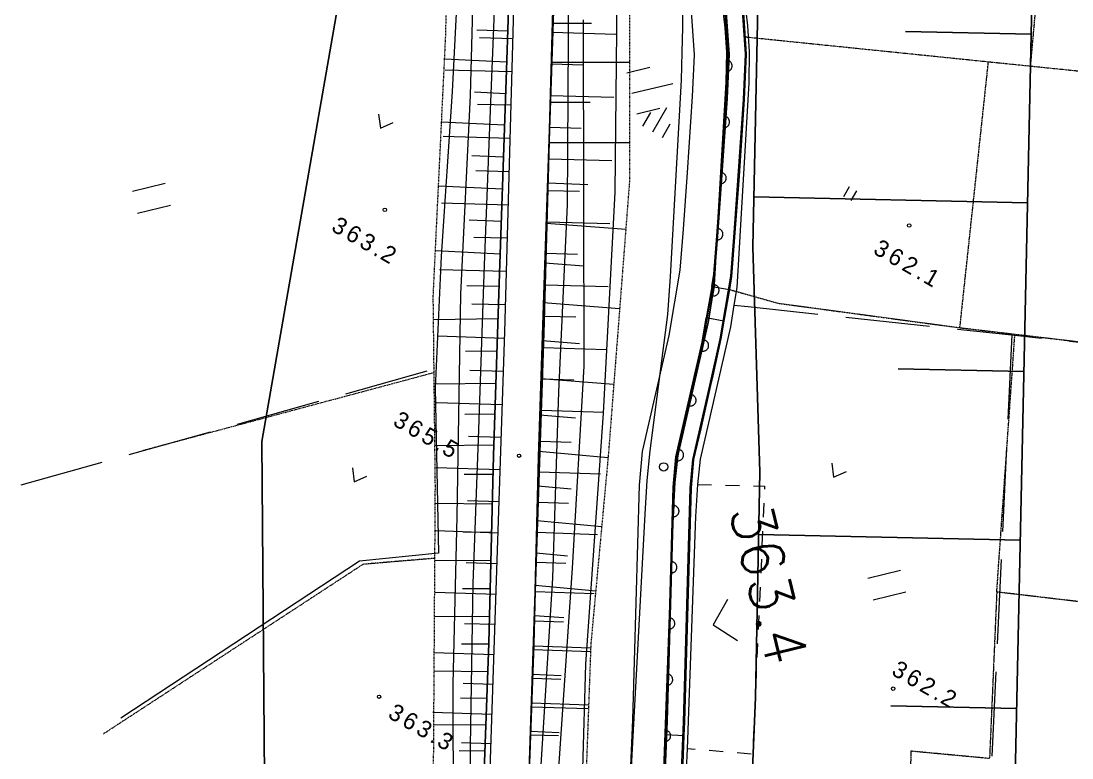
# Model space of a CAD drawing. Header units: millimetres. Extents: x 432273 to 1023813, y 170116 to 705940.
# Drawn here: x 484952 to 578382, y 250141 to 315685 of the extents above; entities that cross this region are included whole.
import ezdxf

# ---------------------------------------------------------------- set-up
doc = ezdxf.new("R2010")
doc.units = ezdxf.units.MM
doc.header["$LTSCALE"] = 100
for name, pattern in [('561019', [1, 0.5, -0.5]), ('56301', [0.5, 0.25, -0.25]), ('56302', [2, 1.5, -0.5])]:
    doc.linetypes.add(name, pattern=pattern)
doc.layers.get('Defpoints').update_dxf_attribs({"color": 153})
for name, color, linetype, lineweight in [('D-BGD', 7, 'Continuous', 13), ('D-BYP-STR2', 6, 'Continuous', 25), ('●予備設計_LP横断', 7, 'Continuous', 13)]:
    doc.layers.add(name, color=color, linetype=linetype, lineweight=lineweight)
doc.styles.add('BIGFONT', font='txt', dxfattribs={"height": 0.2, "bigfont": 'BIGFONT'})
doc.styles.add('Style-WORKING', font='WORKING.shx')
doc.linetypes.add('56111', pattern='A,1.25,[30,dgnlstyle-dm500.shx,S=0.004,R=0,X=0,Y=0],1.25', length=2.5)

# ---------------------------------------------------------------- blocks, each defined once
blk = doc.blocks.new('M6313')
at = {"layer": '●予備設計_LP横断', "linetype": 'Continuous', "lineweight": 9, "flags": 128}
blk.add_lwpolyline([(-0.75, 0), (0, -1), (0.75, 0)], dxfattribs=at)
blk = doc.blocks.new('M6311')
at = {"layer": '●予備設計_LP横断', "linetype": 'Continuous', "lineweight": 9}
for p, q in [((-0.75, -1), (-0.75, 0)), ((0, -1), (0, 0))]:
    blk.add_line(p, q, dxfattribs=at)
blk = doc.blocks.new('M6334')
at = {"layer": '●予備設計_LP横断', "linetype": 'Continuous', "lineweight": 9}
for p, q in [((0, -1.25), (0, 1.25)), ((-1, -1.25), (-1, 0.1499999999941792)), ((1, -1.25), (1, 0.1499999999941792))]:
    blk.add_line(p, q, dxfattribs=at)
blk = doc.blocks.new('M7312')
at = {"layer": '●予備設計_LP横断', "linetype": 'Continuous', "lineweight": 20}
blk.add_circle((0, -0.001000000003841706), 0.15, dxfattribs=at)
blk = doc.blocks.new('21311212131313131')
at = {"layer": 'D-BGD', "linetype": 'Continuous'}
for p, q in [((2749563.013902506, -1410745.408024539, 363166.9803710597), (2750206.906297758, -1403273.81552334, 363119.9803736)), ((2749119.816855779, -1415880.34634026, 363199.9803692761), (2756616.908311805, -1416079.902396808, 363152.9803718164)), ((2759116.098861127, -1416146.128694529, 363137.9803726271), (2766612.710125225, -1416346.561914446, 363090.9803751674)), ((2769111.900674548, -1416412.788212174, 363074.9803760322), (2776609.869293961, -1416612.824460661, 363027.9803785726)), ((2779109.059843283, -1416679.050758381, 363012.9803793833), (2786606.151299323, -1416878.606814922, 362965.9803819237)), ((2747839.048414787, -1430671.187099817, 363293.9803641954), (2748485.655520669, -1423198.800655746, 363246.9803667358)), ((2771000.665937802, -1428218.991129585), (2770232.383676984, -1425319.961396142)), ((2772934.257330319, -1427706.538308083), (2772165.975069501, -1424807.508574637)), ((2764524.788803935, -1437597.32927161, 363243.9803668979), (2765774.070327669, -1437626.850546456, 363230.9803676005)), ((2767024.229014777, -1437656.852013241, 363217.9803683032), (2768273.030346555, -1437687.250451463, 363204.9803690058)), ((2769523.189033663, -1437717.251918248, 363191.9803697084), (2770772.470557397, -1437746.773193094, 363178.9803704111)), ((2772021.752081118, -1437776.29446794, 363165.9803711138), (2773271.910768225, -1437806.295934725, 363151.9803718704)), ((2774520.712100018, -1437836.694372947, 363138.9803725731), (2775770.870787111, -1437866.695839735, 363125.9803732758)), ((2777020.152310845, -1437896.217114581, 363112.9803739783), (2778270.310997953, -1437926.218581366, 363099.980374681)), ((2779519.592521673, -1437955.739856212, 363086.9803753836), (2780768.393853466, -1437986.138294431, 363073.9803760863)), ((2782018.552540573, -1438016.139761219, 363060.9803767889), (2783267.834064308, -1438045.661036065, 363047.9803774916)), ((2784517.992751401, -1438075.662502857, 363034.9803781942), (2785767.274275136, -1438105.183777703, 363021.9803788968)), ((2786863.585011675, -1438276.690733366, 363017.9803791131), (2786788.099228074, -1439522.470299779, 363086.9803753836)), ((2762997.180588592, -1441039.623507613, 363323.980362574), (2762999.887639079, -1439789.34333785, 363300.9803638171)), ((2745351.814910352, -1442636.631067682), (2745596.846711106, -1441056.152931132)), ((2748424.142279773, -1441480.982171878), (2748170.652596171, -1443060.250263035)), ((2786712.613444475, -1440768.249866195, 363156.9803716002), (2786637.607852802, -1442013.152269226, 363225.9803678708)), ((2762992.246679573, -1443539.306683752, 363369.9803600877), (2762994.953730046, -1442289.026513996, 363346.9803613308)), ((2745351.814910352, -1442636.631067682), (2748170.652596171, -1443060.250263035)), ((2786562.205289714, -1443256.697316943, 363314.9803630604), (2786516.027473005, -1443967.882633397, 363509.9803525208)), ((2785272.404956337, -1445877.244431138), (2785337.337037111, -1444277.975676998)), ((2785272.404956337, -1445877.244431138), (2787816.388231208, -1445930.370671408)), ((2728331.509958696, -1450089.045645223), (2727370.08148358, -1446464.099608815)), ((2730144.860140285, -1449608.811599597), (2729606.456865401, -1447578.931199963)), ((2726519.517132449, -1450568.882719405), (2725981.991020923, -1448539.482511702)), ((2725702.917971142, -1457264.097665726), (2725559.674273728, -1450344.385540209)), ((2732864.265864968, -1457356.655766404), (2732716.039466096, -1450196.242930855)), ((2740028.368368556, -1457450.538499146), (2740427.468454336, -1450379.060433461)), ((2747097.774730797, -1457541.950500371), (2747479.571231263, -1450777.067016676)), ((2723049.325899517, -1457276.460198771), (2723089.883909522, -1451621.272174436)), ((2728682.168736884, -1457316.186003753), (2728721.894541862, -1451683.343166389)), ((2734315.011574251, -1457355.91180872), (2734349.935459807, -1451731.840605144)), ((2739911.935671441, -1457398.775123054), (2739959.60090518, -1451793.079392066)), ((2745508.859768645, -1457441.638437382), (2745551.723082976, -1451844.714340177)), ((2753860.473637071, -1457627.183210374), (2754225.826346553, -1451157.902993962)), ((2760327.535215658, -1457708.689897535), (2760769.564760196, -1451531.199371486)), ((2751092.210312655, -1457488.471466086), (2751161.388528334, -1451905.953127096)), ((2756674.728651652, -1457557.649681758), (2756743.906867317, -1451975.131342771)), ((2762167.866242749, -1457623.499077321), (2762228.081513885, -1452161.478306973)), ((2766498.089408739, -1457741.696041463), (2766911.035759721, -1451970.651543405)), ((2767544.475979598, -1457693.959081533), (2767614.10377878, -1452339.694531651)), ((2772259.81277363, -1457768.832072516), (2772645.340627084, -1452380.96899481)), ((2772822.933334789, -1457756.288346225), (2772888.40010882, -1452513.749731197)), ((2777640.956381057, -1457795.358278418), (2777720.832305794, -1452721.093701523)), ((2777984.862835719, -1457823.228219562), (2778050.970504021, -1452683.643905604)), ((2782715.271169594, -1457871.826379451), (2782795.093451346, -1452800.969572264)), ((2783057.411588748, -1457886.839272795), (2783115.388517549, -1452845.407340503)), ((2722242.552778792, -1457224.017749809), (2722172.086702809, -1453819.99391362)), ((2725868.148277911, -1457291.937284363), (2725892.396997287, -1454477.91682539)), ((2729283.599869336, -1457309.732553271), (2729210.72439398, -1453790.345475801)), ((2731500.991115264, -1457331.663089344), (2731520.437915246, -1454526.414264145)), ((2736446.317116769, -1457403.597132778), (2736509.035538482, -1453845.624407469)), ((2737120.260399436, -1457375.358608702), (2737139.707199419, -1454570.109783506)), ((2742717.184496641, -1457418.221923026), (2742731.829377201, -1454621.744731618)), ((2743563.063647257, -1457496.8592842), (2743758.295696239, -1454037.154112416)), ((2748305.336960058, -1457456.28331795), (2748315.179921226, -1454668.577760322)), ((2750479.124183934, -1457584.566855373), (2750665.911486423, -1454276.025930343)), ((2757094.004426363, -1457667.93655395), (2757295.849989874, -1454506.243868336)), ((2753879.083665253, -1457520.659614214), (2753916.073732796, -1454725.01462784)), ((2759430.485183494, -1457584.203705466), (2759465.810840983, -1454833.249093021)), ((2763412.795239712, -1457727.165208745), (2763626.556286079, -1454738.059213475)), ((2764874.130481262, -1457657.160324756), (2764907.791728682, -1454950.896086253)), ((2769378.951091172, -1457755.264056983), (2769578.569642293, -1454965.537163046)), ((2770197.278210374, -1457721.153999502), (2770233.244762135, -1455073.153688123)), ((2774950.390424646, -1457781.503905937), (2775066.735521888, -1455166.563261827)), ((2775417.471638434, -1457785.788568521), (2775455.743494506, -1455196.052184272)), ((2780178.113775324, -1457833.592328938), (2780218.038326941, -1455297.311982911)), ((2780534.710765413, -1457851.064031804), (2780566.516292039, -1455314.789655275)), ((2785250.724662145, -1457910.034752798), (2785290.62240129, -1455375.457719472)), ((2785548.995591341, -1457916.980389355), (2785579.136707897, -1455425.396386769)), ((2723035.858873396, -1461233.580054161), (2722991.165597449, -1463996.63913306)), ((2723706.385378585, -1460782.664908338), (2723685.91506282, -1463735.558408543)), ((2726659.278878787, -1460803.1352241), (2726613.536327864, -1466717.693858294)), ((2729620.944012776, -1460828.407459269), (2729600.473697025, -1463781.300959474)), ((2732578.639432385, -1460840.106141253), (2732536.866595842, -1466768.238328628)), ((2735540.304566375, -1460865.378376418), (2735515.032331217, -1463827.043510404)), ((2738493.198066576, -1460885.84869218), (2738451.425230033, -1466813.980879562)), ((2741454.86320058, -1460911.120927349), (2741443.164518588, -1463868.816346958)), ((2744421.330253962, -1460927.621528737), (2744379.557417405, -1466855.753716112)), ((2747382.995387951, -1460952.893763903), (2747366.494786567, -1463919.360817299)), ((2750358.234075121, -1460974.196284691), (2750280.542498415, -1466905.465981423)), ((2753315.097289703, -1461008.240153644), (2753281.053420757, -1463965.103368226)), ((2756275.93021868, -1461055.857575788), (2756202.399667095, -1466875.401337662)), ((2759188.103059311, -1461088.237034679), (2759152.586091067, -1463964.491135159)), ((2762064.35715978, -1461123.754002923), (2761987.880409627, -1466782.079536601)), ((2764895.920886328, -1461157.60656111), (2764858.930818785, -1463953.251547499)), ((2767682.79423894, -1461189.794709249), (2767612.142923962, -1466691.703934134)), ((2770433.748851375, -1461225.120366735), (2770395.285684547, -1463940.156239018)), ((2725801.540406465, -1461265.719187435), (2725651.566287888, -1466795.56603585)), ((2728606.592265999, -1461301.379842848), (2728531.058182625, -1464086.750187973)), ((2731411.631564393, -1461338.057742406), (2731259.494471779, -1466947.657786213)), ((2734256.61012772, -1461375.257876489), (2734180.000131112, -1464200.022257911)), ((2737101.588691033, -1461412.458010581), (2736947.285797216, -1467101.915492444)), ((2739987.031709364, -1461450.187246402), (2739909.499213206, -1464315.148404895)), ((2742872.474727707, -1461487.916482246), (2742716.647636827, -1467258.303634306)), ((2745758.479712957, -1461525.163814989), (2745765.401681377, -1464401.923969679)), ((2748644.493982526, -1461561.68952511), (2748827.990378423, -1467299.78623705)), ((2751514.779086136, -1461598.016165199), (2751604.480916313, -1464403.072767426)), ((2754385.064189737, -1461634.342805291), (2754560.375114549, -1467116.472502238)), ((2757127.310616566, -1461669.048973981), (2757213.010996297, -1464348.976635128)), ((2759869.557043409, -1461703.755142661), (2760037.047637477, -1466941.336090307)), ((2762489.593348382, -1461723.457997186), (2762549.861184918, -1464296.317692695)), ((2765109.693206017, -1461735.849792564), (2765183.14685277, -1466804.32974525)), ((2767644.170949616, -1461747.836637076), (2767680.544836976, -1464257.723171417)), ((2770178.648693217, -1461759.82348158), (2770250.690595906, -1466730.889666275)), ((2772664.414983055, -1461771.579944645), (2772700.08978163, -1464233.227656534)), ((2773140.013089888, -1461258.781614166), (2773073.522800046, -1466648.964904196)), ((2775150.181272872, -1461783.336407716), (2775220.838564548, -1466658.861070585)), ((2775832.703775193, -1461296.41257597), (2775804.676652207, -1463971.559993721)), ((2777588.162174385, -1461795.895829385), (2777622.938733769, -1464215.716360559)), ((2778516.622826738, -1461329.24161837), (2778443.85751819, -1466647.587428093)), ((2780025.906557884, -1461832.441943918), (2780094.828539781, -1466588.226019986)), ((2781164.623138106, -1461365.208170124), (2781133.458505753, -1464004.436847716)), ((2782403.781088784, -1461868.090503121), (2782437.734165891, -1464210.935253742)), ((2783812.623449475, -1461401.174721878), (2783747.15667543, -1466643.713336902)), ((2784781.655619672, -1461903.739062318), (2784848.545946246, -1466519.333988757)), ((2786429.506940102, -1461431.507149193), (2786403.976432183, -1464039.619006033)), ((2787089.436091816, -1461938.336787175), (2787122.388313365, -1464212.120073281)), ((2755572.35344769, -1474948.533733024, 363626.980346197), (2753393.916726088, -1467771.914935196, 363593.9803479806)), ((2758476.190903622, -1484517.331056641, 363670.9803438188), (2756297.754182005, -1477340.712258805, 363637.9803456025)), ((2761379.548167596, -1494087.005543634, 363714.9803414407), (2759201.591637922, -1486909.509582422, 363681.9803432243)), ((2739902.657286283, -1493792.84028115), (2739134.37502545, -1490893.810547705)), ((2737969.065893766, -1494305.293102652), (2737200.783632948, -1491406.263369207)), ((2764283.385623498, -1503655.802867243, 363758.9803390625), (2762104.948901896, -1496479.184069414, 363725.9803408461))]:
    blk.add_line(p, q, dxfattribs=at)
at = {"layer": 'D-BGD', "linetype": '56302'}
for p, q in [((2725168.931148901, -1414699.239785264), (2699169.46242, -1412924.500254285)), ((2771999.450766239, -1416733.798423318), (2749043.553381398, -1415596.90874011)), ((2724860.597245376, -1418484.099313057), (2748565.8705166, -1420528.282020163))]:
    blk.add_line(p, q, dxfattribs=at)
at = {"layer": 'D-BGD', "linetype": '56301', "flags": 128}
for points in [[(2745596.846711106, -1441056.152931132), (2746728.31856629, -1436702.715524461), (2748565.8705166, -1420528.282020163), (2750822.098145856, -1397245.760362554), (2753295.612624977, -1373043.614690278)], [(2776192.025511019, -1373518.639170696), (2771999.450766239, -1416733.798423318), (2786818.873462877, -1417066.881275248), (2786314.164987233, -1424069.729911763), (2804293.790184847, -1424132.05814167), (2803828.400138798, -1444690.966463657)], [(2770042.415406788, -1466733.882372663), (2770711.779104684, -1473106.039056381), (2776175.974179473, -1481098.691435405), (2786287.746263532, -1495891.363932718)]]:
    blk.add_lwpolyline(points, dxfattribs=at)
at = {"layer": 'D-BGD', "linetype": '56302', "flags": 128}
for points in [[(2723100.326578769, -1440129.702104326), (2723108.374097783, -1440033.784241364), (2725927.963421775, -1405361.734255336), (2727803.059257556, -1381690.44078295)], [(2753541.954542487, -1467149.552692822), (2755550.636713705, -1474065.655882357), (2761046.098856093, -1492994.71235234)]]:
    blk.add_lwpolyline(points, dxfattribs=at)
at = {"layer": 'D-BGD', "linetype": 'Continuous', "flags": 128}
for points, elevation in [([(2721885.791144583, -1454560.067935092), (2737931.671894635, -1454189.673404934), (2752671.729954642, -1453865.968462263), (2770661.295703155, -1454526.558463263), (2788015.971175565, -1455351.463073538), (2804722.024982478, -1455663.962706095), (2820372.176870082, -1455056.410750557), (2831012.699209931, -1454732.171318877)], 363999.9803260367), ([(2831012.699209931, -1456816.56341317), (2828986.921786394, -1456921.207422727), (2805856.104447755, -1456816.057964281), (2789667.373288376, -1456972.586289988), (2771551.848026478, -1456221.380625961), (2755021.5856045, -1456031.336634432), (2738367.033817878, -1455597.686104096), (2718754.138070091, -1455890.726707837), (2696653.362107639, -1455609.575416178), (2678719.958727574, -1454702.701470364), (2663986.898837083, -1453997.362725356), (2654731.582659728, -1454083.630891588), (2639544.177015488, -1454054.137442756), (2629689.090571712, -1453517.939106476), (2623379.066122538, -1452278.690955102), (2622483.147535596, -1454621.227017923), (2605866.772913622, -1452862.090797728), (2590531.490136025, -1450422.545539666), (2574950.710660291, -1447881.667347272), (2557628.654745968, -1444666.858900669), (2542719.856069727, -1441975.130604415), (2525843.264270069, -1437890.368354854), (2509335.430229808, -1433517.261361632)], 364999.9802719873), ([(2820454.172919592, -1443169.657056914), (2819763.668380055, -1443169.001819168), (2817062.646082141, -1443883.795287466), (2813661.463764214, -1446635.59647417), (2805121.516883164, -1446223.1145149), (2796369.612130548, -1446010.389536757), (2784094.697859047, -1445752.381140642), (2763275.46045836, -1445595.932437147), (2760580.681606757, -1445410.093387887), (2750339.910147651, -1443285.590364153), (2744273.680681927, -1442373.611197012), (2740481.170606555, -1442162.55251178), (2735415.215404306, -1441909.884532677), (2728627.886862462, -1441590.422055816), (2724691.068585912, -1441493.030161789), (2719269.63743015, -1441977.172724233)], 361999.9804341352), ([(2708657.516076391, -1462224.418361211), (2731619.414899749, -1462671.450137827), (2743866.925707171, -1462896.216242276), (2759376.711372098, -1463113.592918703), (2772210.286883811, -1463319.461266391), (2786681.884168077, -1463246.664269568), (2798059.921364474, -1463025.089095973), (2806977.429204662, -1463081.083056865), (2813751.571596001, -1462889.429991819), (2818746.409602628, -1462624.349658546), (2819127.058344482, -1464636.27164563), (2831012.699209931, -1463542.836876726)], 364999.9802719873), ([(2831012.699209931, -1465412.147890413), (2822871.053732859, -1465573.196894315), (2805227.527510453, -1466435.886704314), (2804973.208468624, -1464324.396629506), (2781157.428889577, -1464874.867970027), (2766277.003642939, -1464821.900594295), (2746503.176633093, -1464929.938164564), (2728835.965077999, -1464421.876063446), (2711054.891597289, -1464315.477307745)], 363999.9803260367), ([(2719100.810733729, -1440586.247012936), (2724646.600124727, -1440091.520139202), (2728679.105733812, -1440191.133159528), (2735483.830233293, -1440512.138563792), (2740554.73466488, -1440764.095820518), (2744417.788954671, -1440979.571888602), (2749989.555590285, -1441818.09030008), (2754146.648056434, -1442645.989017111), (2760772.508715012, -1444020.516420664), (2763329.310819842, -1444198.084116678), (2784115.510632017, -1444352.40734925), (2796401.597497, -1444610.831847888), (2805172.735754515, -1444823.825618611), (2812338.555988463, -1445170.362501181), (2816960.560326776, -1442479.244368432), (2819684.075121583, -1441773.344016563), (2821382.48820722, -1441771.707335943), (2831012.699209931, -1441780.95350145)], 361999.9804341352), ([(2586337.575913309, -1445380.288124301), (2591770.462811495, -1446174.699662874), (2592310.597432666, -1444457.081765742), (2605362.287230992, -1446076.297536002), (2620558.377477749, -1448624.329825504), (2625893.74045366, -1449573.980150959), (2629732.19112555, -1450065.557022521), (2638268.621699369, -1450272.047159153), (2652788.491669269, -1450729.573381856), (2664931.379941924, -1451420.342813077), (2675771.047357309, -1451499.143966448), (2683597.316130464, -1451511.811611352), (2702966.235152795, -1451533.244123019), (2719894.868447195, -1451589.099333707), (2737159.107126027, -1451429.664022644), (2756824.068312981, -1452057.776011056), (2779186.268619505, -1453142.122942149), (2797791.361045333, -1453305.167124351), (2815815.409732901, -1452655.349653929), (2817769.983218384, -1452252.426510731), (2819896.061750936, -1451486.236246279), (2820356.252051633, -1447505.199176493), (2821533.681725815, -1444152.793622623)], 362999.9803800859), ([(2638889.444002761, -1469723.51136434), (2640306.013106267, -1468649.851905551), (2641140.445134064, -1468054.395712878), (2642212.715658709, -1467453.47661794), (2643861.785669531, -1466733.964457174), (2646688.497730711, -1465972.834378435), (2648504.364615977, -1465569.22060146), (2650123.601509614, -1465362.354475118), (2657824.971589811, -1464955.516106021), (2665597.850098385, -1465176.083906456), (2672626.900758388, -1465037.334217847), (2686470.889084999, -1465377.946141142), (2694295.635976873, -1465707.851351603), (2706926.074990314, -1465876.617698532), (2716864.845876711, -1465703.922630287), (2728501.05990254, -1466060.317768581), (2743172.968018065, -1466725.339521662), (2754928.981325033, -1467025.333149845), (2769582.083509093, -1466416.897341165), (2770441.698877264, -1473424.462755101), (2784827.040616888, -1494352.974343764)], 362999.9803800859)]:
    blk.add_lwpolyline(points, dxfattribs=dict(at, elevation=elevation))
at = {"layer": 'D-BGD', "linetype": 'Continuous', "extrusion": (-0.02069951243898396, 0.00821028830377508, 0.999752029930801), "elevation": 294579.6919526728}
blk.add_lwpolyline([(307178.0867376459, 3086191.307293946), (302535.7398580246, 3084799.195980117), (299993.6097610636, 3084035.780098357)], dxfattribs=at)
at = {"layer": 'D-BGD', "linetype": 'Continuous', "extrusion": (0.9643067302735014, -0.081854692632361, 0.251818067745923), "elevation": 2858350.141648119}
blk.add_lwpolyline([(-1203130.962258516, -368313.2748339566), (-1201850.613457519, -368302.9418498709), (-1195630.873793437, -368344.273786223)], dxfattribs=at)
at = {"layer": 'D-BGD', "linetype": 'Continuous', "extrusion": (0.01154608302280729, 0.01835116659431506, 0.999764933697646), "elevation": 368695.551662072}
blk.add_lwpolyline([(-3104699.231065616, -245876.0062926893), (-3104179.904868265, -246706.2160234776), (-3104411.937643657, -246844.584311931)], dxfattribs=at)
at = {"layer": 'D-BGD', "linetype": 'Continuous'}
blk.add_lwpolyline([(2773177.540633134, -1440652.611693893), (2775438.509113015, -1441864.129263604), (2776802.006477597, -1439692.060382151)], dxfattribs=at)
at = {"layer": 'D-BGD', "linetype": 'Continuous', "flags": 128}
for points in [[(2831012.699209931, -1458410.712412995), (2827189.6609106, -1458363.321416258), (2809848.735001139, -1458046.420665818), (2792966.655455213, -1458026.311058081), (2777526.805633875, -1457793.638067641), (2760827.258333654, -1457714.988086494), (2744644.344955728, -1457511.02904853), (2726549.503343327, -1457273.903298555), (2713033.407679183, -1457117.352198409)], [(2698042.640511211, -1442832.535096686), (2699434.637605659, -1442790.466866666), (2702319.937871189, -1442703.251747581), (2703906.848856206, -1442655.395158015), (2709635.502417357, -1441937.004057701), (2719088.830804937, -1440487.345646739), (2724643.161299321, -1439991.594299703), (2728682.370464497, -1440091.45698154), (2735488.452319296, -1440412.065414361), (2740560.233914258, -1440664.502863027), (2744427.757241444, -1440880.145372116), (2745596.869146632, -1441056.003779107)], [(2813260.184974669, -1449719.75264522), (2805010.16211179, -1449321.201033383), (2796298.478695719, -1449109.974024293), (2784051.339032463, -1448851.209947451), (2763157.799102314, -1448695.126649465), (2760157.224071245, -1448488.948316508), (2749793.906096891, -1446338.400141538), (2743956.436439489, -1445460.449555224), (2740317.544741775, -1445258.244766754), (2735264.996651707, -1445006.076110674), (2728516.532091088, -1444688.5085743), (2724791.679339822, -1444595.430754022), (2719643.23060924, -1445055.728245392), (2710270.44724632, -1446493.618126964), (2704263.926120061, -1447246.860450814), (2696832.028854037, -1447471.747202734), (2677523.456186441, -1447704.517976034), (2663956.240172445, -1448307.748191237), (2658258.097927377, -1448435.201882222), (2645791.192008735, -1447792.780703407), (2630327.85869182, -1446736.684703815), (2618087.384316065, -1445457.815014074), (2600441.327978267, -1443011.868486375), (2586730.598644165, -1440751.420465768)], [(2698074.344705969, -1444431.892081467), (2704031.306583341, -1444252.319388158), (2709856.626991982, -1443521.865138583), (2719281.617358902, -1442076.074090425), (2724694.507411317, -1441592.956001288), (2728624.622131777, -1441690.098233804), (2735410.593318303, -1442009.957682107), (2740475.671357174, -1442262.145469261), (2744263.712395134, -1442473.037713487), (2745351.814910352, -1442636.631067682)], [(2698074.36030181, -1444432.407958556), (2704031.306583341, -1444252.319388158), (2709856.626991982, -1443521.865138583), (2719281.617358902, -1442076.074090425), (2724694.507411317, -1441592.956001288), (2728624.622131777, -1441690.098233804), (2735410.593318303, -1442009.957682107), (2740475.671357174, -1442262.145469261), (2744263.712395122, -1442473.03771348), (2745351.805734165, -1442636.692077671)], [(2745596.846711106, -1441056.152931132), (2748424.142279773, -1441480.982171878)], [(2748424.097936006, -1441481.276970585), (2750007.104596531, -1441719.393637048), (2754166.431581375, -1442547.375574585), (2760786.068875805, -1443920.776153245), (2763333.05574247, -1444097.530775309), (2784116.540844003, -1444252.647950763), (2785337.330569675, -1444278.283660555)], [(2745351.814910352, -1442636.631067682), (2748170.652596171, -1443060.250263035)], [(2748170.592344035, -1443060.650863084), (2750322.361141393, -1443384.287027178), (2760567.121445967, -1445509.8336553), (2763271.715535736, -1445696.48577851), (2784093.667647061, -1445852.140539129), (2785272.410995236, -1445876.957599922)], [(2748170.652596171, -1443060.250263035), (2750322.361141393, -1443384.287027178), (2760567.121445967, -1445509.8336553), (2763271.715535736, -1445696.48577851), (2784093.667647061, -1445852.140539129), (2785272.404956347, -1445877.244431135)], [(2785337.337037111, -1444277.975676998), (2787854.903059028, -1444331.460626555)], [(2785272.404956318, -1445877.244431127), (2787816.388231208, -1445930.370671408)], [(2675409.184490515, -1455844.099571599), (2688337.195203582, -1456506.3788846), (2700530.361101183, -1456832.498969466), (2713033.407679183, -1457117.352198409), (2726549.503343327, -1457273.903298555), (2744644.344955728, -1457511.02904853), (2760827.258333654, -1457714.988086494), (2777526.805633875, -1457793.638067641), (2792966.655455213, -1458026.311058081), (2809848.735001139, -1458046.420665818), (2827189.6609106, -1458363.321416258), (2831012.699209931, -1458410.712412995)], [(2639639.549729707, -1468532.393324761), (2640945.090228344, -1467363.751517128), (2642625.491325387, -1466091.371985391), (2644774.311058825, -1465171.185502923), (2648357.819017103, -1464168.831665077), (2651041.908333276, -1463776.519611526), (2654124.650706831, -1463326.55582526), (2662736.412100632, -1462075.134429203), (2665508.036006195, -1461327.168497333), (2668842.374086841, -1460538.40155154), (2671329.710013716, -1460057.760008185), (2673122.221588585, -1459896.729254214), (2675204.043072211, -1459838.215652716), (2688181.610168055, -1460503.683172099), (2700431.996388437, -1460831.486798118), (2712964.57190135, -1461116.544730183), (2726500.778233788, -1461273.844814851), (2744592.508164148, -1461510.407152389), (2760791.940336327, -1461715.428925821), (2777487.895762572, -1461794.392657926), (2792934.052168523, -1462025.957954532), (2809809.825129772, -1462047.175256067), (2820120.034054155, -1462235.14451235), (2822425.179228603, -1462164.362100896)], [(2820120.034054155, -1462235.14451235), (2809809.825129772, -1462047.175256067), (2792934.052168523, -1462025.957954532), (2777487.895762572, -1461794.392657926), (2760791.940336327, -1461715.428925821), (2744592.508164148, -1461510.407152389), (2726500.778233788, -1461273.844814851), (2712964.571901362, -1461116.54473019), (2700431.996388437, -1460831.486798118), (2688181.610168055, -1460503.683172099), (2675204.043072211, -1459838.215652716)]]:
    blk.add_lwpolyline(points, dxfattribs=at)
at = {"layer": 'D-BGD', "linetype": '561019', "flags": 128}
for points in [[(2583497.074079784, -1440119.026824066), (2584519.837967604, -1440318.673793466), (2586730.598644165, -1440751.420465768), (2596831.847556538, -1442416.490758807), (2608916.729230169, -1445397.763337147), (2616031.560165679, -1446993.229730359), (2629734.680080442, -1448749.035234702), (2647949.134450873, -1449835.987854428), (2656575.145694572, -1450280.764156368), (2672415.518644008, -1450537.751883507), (2688831.245722634, -1450943.264315151), (2712825.628010157, -1450607.990707128), (2735988.064358688, -1450128.509340903), (2751772.162068261, -1451019.332262398), (2760521.641948942, -1451513.45928644), (2777307.823726927, -1452714.592376741), (2792439.124395952, -1452952.779923957), (2804939.850362155, -1452771.227115988), (2813316.314838955, -1452526.473612186), (2817740.020958394, -1451542.880734579), (2818996.317874108, -1451263.871988229), (2819755.490818656, -1451295.278641242), (2821486.512955412, -1451367.355250354), (2831012.699209931, -1451461.690004046)], [(2822425.179228603, -1462164.362100896), (2820928.310931851, -1462618.343419554), (2818816.040306551, -1462965.718303778), (2816109.362838104, -1463411.78698492), (2811539.873503155, -1464116.065982917), (2804975.777784373, -1464627.913331942), (2804533.663529492, -1464662.912822932), (2797280.392890621, -1465871.396250341), (2794929.657224119, -1466373.236067191), (2763607.131653211, -1466827.169741633), (2746733.295724654, -1467366.771674693), (2742012.641577385, -1467239.292220818), (2723664.804810345, -1466741.683386007), (2699883.095897912, -1466617.662962028), (2677736.026368335, -1465921.275729276), (2662349.453940202, -1465868.253832886), (2652684.606731772, -1466027.879452093), (2648752.311062243, -1466313.736211246), (2645871.462618072, -1466726.019276867), (2644164.383122792, -1467176.646905657), (2642905.584810808, -1467787.177493107), (2640393.713185576, -1469178.958383486), (2640035.919486411, -1468872.505051208), (2639639.549729707, -1468532.393324761)]]:
    blk.add_lwpolyline(points, dxfattribs=at)
at = {"layer": 'D-BGD', "linetype": '56111'}
for points in [[(2698042.629070286, -1442832.156527814), (2699434.637605659, -1442790.466866666), (2700727.200493419, -1442751.338867554), (2702319.937871189, -1442703.251747581), (2703906.848856206, -1442655.395158015), (2709635.502417357, -1441937.004057701), (2719088.830804937, -1440487.345646739), (2723380.972943947, -1440104.352368021), (2724643.161299321, -1439991.594299703), (2728682.370464497, -1440091.45698154), (2735488.452319296, -1440412.065414361), (2740560.233914258, -1440664.502863027), (2744427.757241444, -1440880.145372116), (2745596.846711106, -1441056.152931132)], [(2745351.805734165, -1442636.692077671), (2744263.712395122, -1442473.03771348), (2740475.671357174, -1442262.145469261), (2735410.593318303, -1442009.957682107), (2728624.622131777, -1441690.098233804), (2724694.507411317, -1441592.956001288), (2719281.617358902, -1442076.074090425), (2709856.626991982, -1443521.865138583), (2704031.306583341, -1444252.319388158), (2698074.36030181, -1444432.407958556)], [(2748424.142279773, -1441480.982171878), (2750007.104596531, -1441719.393637048), (2753290.396943036, -1442373.331826647), (2754166.431581375, -1442547.375574585), (2758028.272959664, -1443348.167362439), (2760786.068875805, -1443920.776153245), (2763333.05574247, -1444097.530775309), (2785337.337037111, -1444277.975676998)], [(2785272.410995236, -1445876.957599922), (2784093.667647061, -1445852.140539129), (2763271.715535736, -1445696.48577851), (2760567.121445967, -1445509.8336553), (2750322.361141393, -1443384.287027178), (2748170.592344035, -1443060.650863084)]]:
    blk.add_lwpolyline(points, dxfattribs=at)
at = {"layer": 'D-BGD', "linetype": 'Continuous'}
for points, elevation in [([(2725216.169002325, -1441729.187983654), (2726216.183078014, -1441722.574337828), (2726213.775422123, -1441679.074878199), (2726207.7758922, -1441635.889169507), (2726198.581459718, -1441594.374567065), (2726184.917989817, -1441552.693523621), (2726168.059617358, -1441512.683586438), (2726147.129178925, -1441473.864563554), (2726124.361193234, -1441436.319675491), (2726096.957729174, -1441403.077383822), (2726067.319746381, -1441369.751871645), (2726034.800611965, -1441341.689339739), (2726000.443930291, -1441314.900942654), (2725963.289317461, -1441291.14100713), (2725923.733744935, -1441271.766888503), (2725883.61475997, -1441255.50445196), (2725841.575007236, -1441242.750668915), (2725799.84900545, -1441233.588759895), (2725757.079399268, -1441228.415696327), (2725712.86921726, -1441225.874122893), (2725668.889565703, -1441229.158942171), (2725625.703856994, -1441235.158472091), (2725584.189254562, -1441244.352904587), (2725541.631047735, -1441257.536182535), (2725502.498273931, -1441274.87474694), (2725463.282279617, -1441294.447830051), (2725426.134362996, -1441318.573171046), (2725392.014907939, -1441345.496443189), (2725360.046751089, -1441374.737454533), (2725330.62686386, -1441407.653560394), (2725303.838466764, -1441442.010242072), (2725281.435886563, -1441478.767883457), (2725262.061767939, -1441518.323455979), (2725244.922168004, -1441557.962249013), (2725232.168384978, -1441600.00200174), (2725223.883639327, -1441642.208195475), (2725218.230383825, -1441685.854965037), (2725216.169002325, -1441729.187983654)], 363111.9803740325), ([(2730212.917256872, -1441833.385778913), (2731212.144085895, -1441871.942698968), (2731212.451140634, -1441827.649296463), (2731207.328774098, -1441784.94377971), (2731200.849052247, -1441742.635234399), (2731189.023129603, -1441699.680056137), (2731173.522112445, -1441659.273147509), (2731155.306384671, -1441619.660181759), (2731133.895754295, -1441581.718322259), (2731107.452674104, -1441546.721703826), (2731080.529401971, -1441512.602248777), (2731048.093488037, -1441482.305198171), (2731015.574353621, -1441454.242666272), (2730978.899932748, -1441429.605567375), (2730941.662099406, -1441408.08015055), (2730901.626334952, -1441389.583195307), (2730860.546966102, -1441375.075085509), (2730818.423992871, -1441364.55582117), (2730775.737607187, -1441357.148238903), (2730732.007617121, -1441353.729502089), (2730687.71421463, -1441353.422447353), (2730644.13153449, -1441358.064621954), (2730602.70015257, -1441365.024535748), (2730559.744974297, -1441376.850458381), (2730519.338065661, -1441392.351475532), (2730479.725099916, -1441410.567203313), (2730441.783240419, -1441431.977833681), (2730406.78662199, -1441458.420913879), (2730372.667166933, -1441485.34418602), (2730342.370116346, -1441517.780099947), (2730314.307584432, -1441550.299234363), (2730289.670485528, -1441586.973655247), (2730268.145068713, -1441624.21148857), (2730249.648113463, -1441664.247253035), (2730235.140003662, -1441705.326621888), (2730224.620739338, -1441747.449595116), (2730217.21315706, -1441790.135980793), (2730212.917256872, -1441833.385778913)], 363142.9803723569), ([(2735208.65443051, -1442024.81302386), (2736208.361451475, -1442062.492780535), (2736208.188314272, -1442019.07654141), (2736203.546139678, -1441975.493861284), (2736195.709062498, -1441933.582287404), (2736184.760303241, -1441891.107301084), (2736169.259286097, -1441850.700392455), (2736151.043558309, -1441811.087426699), (2736129.632927933, -1441773.145567206), (2736103.670039685, -1441737.271785396), (2736076.266575595, -1441704.02949372), (2736043.830661675, -1441673.732443118), (2736011.311527244, -1441645.669911215), (2735974.637106371, -1441621.032812318), (2735936.522109671, -1441599.027203558), (2735897.363508576, -1441581.01044025), (2735856.284139741, -1441566.502330455), (2735814.641358437, -1441555.105902737), (2735771.954972767, -1441547.69832047), (2735728.224982701, -1441544.279583663), (2735683.451388269, -1441544.8496923), (2735640.34890007, -1441548.614703528), (2735598.437326194, -1441556.451780694), (2735555.962339878, -1441567.400539947), (2735515.555431256, -1441582.901557098), (2735475.462273554, -1441601.99444826), (2735437.520414057, -1441623.405078624), (2735403.00398757, -1441648.970995449), (2735368.404340571, -1441676.77143097), (2735338.587481911, -1441708.330181509), (2735310.04475807, -1441741.72647931), (2735285.887851108, -1441777.523736817), (2735263.882242352, -1441815.638733513), (2735245.865479044, -1441854.797334605), (2735230.877177314, -1441896.753866831), (2735220.838104903, -1441937.999676686), (2735212.553359267, -1441980.205870417), (2735208.65443051, -1442024.81302386)], 363217.9803683032), ([(2740204.871796091, -1442215.363105426), (2741204.098625113, -1442253.920025485), (2741203.925487895, -1442210.503786357), (2741199.283313316, -1442166.921106227), (2741191.926428078, -1442124.132368974), (2741180.977668822, -1442081.657382647), (2741165.476651678, -1442041.250474022), (2741146.383760516, -1442001.15731633), (2741124.97313014, -1441963.21545683), (2741099.407213323, -1441928.699030343), (2741071.606777802, -1441894.099383351), (2741040.048027256, -1441864.282524684), (2741006.651729466, -1441835.739800843), (2740970.854471952, -1441811.582893885), (2740932.25928331, -1441790.454448501), (2740893.580874156, -1441771.560521816), (2740851.624341934, -1441756.572220084), (2740810.37853209, -1441746.533147683), (2740767.692146406, -1441739.125565417), (2740723.084992967, -1441735.226636667), (2740679.668753834, -1441735.39977387), (2740636.086073709, -1441740.041948471), (2740594.174499847, -1441747.879025641), (2740551.699513516, -1441758.827784894), (2740511.292604879, -1441774.328802041), (2740471.679639134, -1441792.54452983), (2740433.737779637, -1441813.955160191), (2740397.863997821, -1441839.918048454), (2740364.621706151, -1441867.32151254), (2740334.32465555, -1441899.75742646), (2740306.26212365, -1441932.276560876), (2740281.625024761, -1441968.950981764), (2740259.61941599, -1442007.06597846), (2740241.602652682, -1442046.224579552), (2740227.094542895, -1442087.303948401), (2740215.698115169, -1442128.94672969), (2740208.290532906, -1442171.633115364), (2740204.871796091, -1442215.363105426)], 363291.9803643036), ([(2745200.69219024, -1442404.555831674), (2746191.30808779, -1442542.142296772), (2746195.207016547, -1442497.535143333), (2746195.911042717, -1442454.599096147), (2746192.146031496, -1442411.496607956), (2746184.789146258, -1442368.707870703), (2746173.840387016, -1442326.232884383), (2746159.696725187, -1442285.429004316), (2746141.480997398, -1442245.816038563), (2746120.070367037, -1442207.874179063), (2746095.464834089, -1442171.603425826), (2746067.184206641, -1442137.880942208), (2746036.585839979, -1442106.309756788), (2746003.586513621, -1442079.124388261), (2745967.392284675, -1442053.610125988), (2745930.634643276, -1442031.207545786), (2745890.598878822, -1442012.71059054), (2745849.519509958, -1441998.202480749), (2745808.356920626, -1441985.928889653), (2745764.793371568, -1441978.041115448), (2745721.543573444, -1441973.745215257), (2745678.127334313, -1441973.918352464), (2745634.147682741, -1441977.203171735), (2745591.358945491, -1441984.560056973), (2745548.883959176, -1441995.508816226), (2745508.080079108, -1442009.652478058), (2745468.467113348, -1442027.868205836), (2745430.525253852, -1442049.278836201), (2745394.254500619, -1442073.884369145), (2745361.40918038, -1442102.64518855), (2745328.960831573, -1442132.763363263), (2745301.775463061, -1442165.762689632), (2745276.261200784, -1442201.956918571), (2745253.858620582, -1442238.714559952), (2745235.361665332, -1442278.75032442), (2745220.853555545, -1442319.82969327), (2745208.579964431, -1442360.99228262), (2745200.69219024, -1442404.555831674)], 363352.9803610065), ([(2750134.698875471, -1443196.050829012), (2751113.963303655, -1443398.105454317), (2751121.370885919, -1443355.419068643), (2751123.912459346, -1443311.208886638), (2751123.259130215, -1443268.66981089), (2751119.974310922, -1443224.690159323), (2751111.260070368, -1443182.298393504), (2751098.953955797, -1443140.220378626), (2751083.933130595, -1443098.936306617), (2751065.237210864, -1443060.20050424), (2751042.949417131, -1443021.778452802), (2751016.506336925, -1442986.781834379), (2750989.10287285, -1442953.539542703), (2750957.544122303, -1442923.72268404), (2750922.790469185, -1442895.576931629), (2750886.993211684, -1442871.420024681), (2750848.398023042, -1442850.291579298), (2750810.116585334, -1442832.755007925), (2750769.037216485, -1442818.246898131), (2750726.037079866, -1442807.24744185), (2750681.993338866, -1442800.236831028), (2750639.140512188, -1442797.298286152), (2750596.601436443, -1442797.951615301), (2750552.141592945, -1442802.11359796), (2750509.749827111, -1442810.82783851), (2750468.152004168, -1442822.256789701), (2750426.867932173, -1442837.277614914), (2750387.651937858, -1442856.850698018), (2750349.710078347, -1442878.261328378), (2750314.713459932, -1442904.70440858), (2750280.990976307, -1442932.985036039), (2750251.174117662, -1442964.543786578), (2750223.508557179, -1442998.420276328), (2750199.351650216, -1443034.217533828), (2750178.223204847, -1443072.812722474), (2750160.206441539, -1443111.971323559), (2750145.698331752, -1443153.050692405), (2750134.698875471, -1443196.050829012)], 363326.9803624118), ([(2755031.417987852, -1444207.681310827), (2756010.202224109, -1444410.613099508), (2756018.0899983, -1444367.04955045), (2756020.151379799, -1444323.716531826), (2756019.978242596, -1444280.300292701), (2756016.21323139, -1444237.19780451), (2756007.498990822, -1444194.806038699), (2755995.673068193, -1444151.850860437), (2755980.172051049, -1444111.443951815), (2755961.476131318, -1444072.708149439), (2755939.188337584, -1444034.286097996), (2755912.745257379, -1443999.289479563), (2755885.341793289, -1443966.047187894), (2755853.783042757, -1443936.230329235), (2755819.029389638, -1443908.084576824), (2755783.232132138, -1443883.927669869), (2755744.636943496, -1443862.799224486), (2755705.4783424, -1443844.782461174), (2755665.276136938, -1443830.754543325), (2755622.27600032, -1443819.755087041), (2755578.23225932, -1443812.744476216), (2755535.379432641, -1443809.805931347), (2755492.840356897, -1443810.459260485), (2755448.380513383, -1443814.621243144), (2755405.988747564, -1443823.335483701), (2755363.513761248, -1443834.284242954), (2755323.106852626, -1443849.785260098), (2755283.890858312, -1443869.358343205), (2755245.9489988, -1443890.768973574), (2755210.952380371, -1443917.212053772), (2755177.22989676, -1443945.492681234), (2755147.4130381, -1443977.051431773), (2755119.747477632, -1444010.927921516), (2755095.590570685, -1444046.725179016), (2755074.462125301, -1444085.320367662), (2755056.445361993, -1444124.478968746), (2755041.937252191, -1444165.558337596), (2755031.417987852, -1444207.681310827)], 363368.9803601418), ([(2759927.656908306, -1445220.188956022), (2760906.441144562, -1445423.120744699), (2760914.328918753, -1445379.557195642), (2760916.390300253, -1445336.224177021), (2760916.21716305, -1445292.807937893), (2760912.452151843, -1445249.705449709), (2760903.737911275, -1445207.313683886), (2760891.911988646, -1445164.358505628), (2760876.410971502, -1445123.951596999), (2760857.715051771, -1445085.215794623), (2760835.427258037, -1445046.793743184), (2760808.984177832, -1445011.797124758), (2760781.580713742, -1444978.554833082), (2760750.021963196, -1444948.737974419), (2760715.268310077, -1444920.592222008), (2760679.471052577, -1444896.435315057), (2760641.356055877, -1444874.429706297), (2760601.717262839, -1444857.290106369), (2760561.515057391, -1444843.262188513), (2760518.514920773, -1444832.262732232), (2760474.471179773, -1444825.2521214), (2760431.618353095, -1444822.313576535), (2760389.07927735, -1444822.96690568), (2760344.619433837, -1444827.128888339), (2760302.227668018, -1444835.843128889), (2760259.752681702, -1444846.791888142), (2760219.345773065, -1444862.292905293), (2760180.129778751, -1444881.8659884), (2760142.187919254, -1444903.276618758), (2760107.191300825, -1444929.719698963), (2760073.468817214, -1444958.000326418), (2760043.651958554, -1444989.559076961), (2760015.986398085, -1445023.4355667), (2759991.829491123, -1445059.232824208), (2759970.701045739, -1445097.828012853), (2759952.684282446, -1445136.986613938), (2759938.176172645, -1445178.065982787), (2759927.656908306, -1445220.188956022)], 363409.9803579258), ([(2764905.461496664, -1445604.726061718), (2765904.85476668, -1445638.813944379), (2765905.161821419, -1445594.520541874), (2765900.039454883, -1445551.815025121), (2765892.682569644, -1445509.026287868), (2765881.253618446, -1445467.428464925), (2765865.752601302, -1445427.021556299), (2765846.659710141, -1445386.928398601), (2765825.249079765, -1445348.986539104), (2765799.683162962, -1445314.470112613), (2765771.882727426, -1445279.870465622), (2765739.446813507, -1445249.573415024), (2765706.447487148, -1445222.38804649), (2765669.773066276, -1445197.750947597), (2765632.535232934, -1445176.225530779), (2765592.499468466, -1445157.728575525), (2765551.42009963, -1445143.22046573), (2765509.297126399, -1445132.701201395), (2765466.610740715, -1445125.293619125), (2765422.880750664, -1445121.874882318), (2765378.984319589, -1445122.925182897), (2765335.401639463, -1445127.567357498), (2765292.612902214, -1445134.924242733), (2765251.015079271, -1445146.353193928), (2765210.608170634, -1445161.854211068), (2765170.515012946, -1445180.947102237), (2765132.573153435, -1445202.357732602), (2765098.056726963, -1445227.923649423), (2765064.334243352, -1445256.204276886), (2765033.640221304, -1445287.282835483), (2765005.974660836, -1445321.159325229), (2764981.817753874, -1445356.956582729), (2764959.812145117, -1445395.071579433), (2764941.315189867, -1445435.107343901), (2764927.684243468, -1445476.666904693), (2764916.768007684, -1445517.432522602), (2764908.880233464, -1445560.996071656), (2764905.461496664, -1445604.726061718)], 363334.9803619793), ([(2769905.174123346, -1445701.426358012), (2770904.752965454, -1445718.515254468), (2770902.82550149, -1445674.138631459), (2770898.183326896, -1445630.555951329), (2770889.469086342, -1445588.164185514), (2770877.162971771, -1445546.086170629), (2770861.181762685, -1445506.55642538), (2770841.608679581, -1445467.340431073), (2770818.840693905, -1445429.795543007), (2770793.274777073, -1445395.279116523), (2770764.116986237, -1445361.076440966), (2770732.078043763, -1445332.136745679), (2770698.201554003, -1445304.471185218), (2770661.92410456, -1445281.191441633), (2770623.328915933, -1445260.062996253), (2770583.690122895, -1445242.923396321), (2770541.253398716, -1445228.812257965), (2770499.52739693, -1445219.650348945), (2770456.84101126, -1445212.242766682), (2770412.630829252, -1445209.701193247), (2770368.734398192, -1445210.751493831), (2770325.548689497, -1445216.751023747), (2770283.63711562, -1445224.588100928), (2770241.559100735, -1445236.894215492), (2770200.672000171, -1445253.272396019), (2770161.456005856, -1445272.845479123), (2770124.391309733, -1445294.736301434), (2770090.27185469, -1445321.659573578), (2770056.549371065, -1445349.940201029), (2770027.129483851, -1445382.856306891), (2769999.463923382, -1445416.732796637), (2769976.184179793, -1445453.010246076), (2769955.055734424, -1445491.605434721), (2769937.916134489, -1445531.244227748), (2769924.285188075, -1445572.803788537), (2769913.765923736, -1445614.926761771), (2769907.235504846, -1445658.093339384), (2769905.174123346, -1445701.426358012)], 363368.9803601418), ([(2774904.11193825, -1445782.881994857), (2775904.170972285, -1445799.093727945), (2775902.243508322, -1445754.717104939), (2775897.121141786, -1445712.011588183), (2775889.28406462, -1445670.100014306), (2775876.977950048, -1445628.021999424), (2775860.119577575, -1445588.012062233), (2775841.026686413, -1445547.918904542), (2775818.258700737, -1445510.374016476), (2775792.212591962, -1445476.734753369), (2775763.931964514, -1445443.012269754), (2775731.015858653, -1445413.592382529), (2775697.139368907, -1445385.926822064), (2775660.86191945, -1445362.647078486), (2775622.266730822, -1445341.518633106), (2775582.627937799, -1445324.379033174), (2775540.191213619, -1445310.267894822), (2775498.945403761, -1445300.228822418), (2775455.778826164, -1445293.698403531), (2775411.568644156, -1445291.156830101), (2775367.672213081, -1445292.207130677), (2775324.486504386, -1445298.206660604), (2775282.574930524, -1445306.04373777), (2775240.496915639, -1445318.349852341), (2775200.486978448, -1445335.208224815), (2775160.393820745, -1445354.301115976), (2775123.329124636, -1445376.191938276), (2775089.20966958, -1445403.11521042), (2775055.487185969, -1445431.395837883), (2775026.06729874, -1445464.311943741), (2774998.881930213, -1445497.311270107), (2774975.121994697, -1445534.465882929), (2774953.993549313, -1445573.061071567), (2774936.853949378, -1445612.699864601), (2774923.223002964, -1445654.259425386), (2774912.703738625, -1445696.382398621), (2774906.653511677, -1445738.67181286), (2774904.11193825, -1445782.881994857)], 363410.9803578717), ([(2779903.049753154, -1445864.337631711), (2780903.108787189, -1445880.549364791), (2780902.058486613, -1445836.652933724), (2780896.05895669, -1445793.467225039), (2780888.221879509, -1445751.555651159), (2780875.915764938, -1445709.477636277), (2780859.537584421, -1445668.590535703), (2780839.964501303, -1445629.374541395), (2780818.073679014, -1445592.309845268), (2780791.150406866, -1445558.190390222), (2780762.869779403, -1445524.467906607), (2780729.953673542, -1445495.048019382), (2780696.077183796, -1445467.382458914), (2780659.799734354, -1445444.102715339), (2780621.204545712, -1445422.974269955), (2780581.565752688, -1445405.834670028), (2780540.006191896, -1445392.20372361), (2780497.883218651, -1445381.684459271), (2780454.716641053, -1445375.154040385), (2780411.383622433, -1445373.092658893), (2780367.487191358, -1445374.142959472), (2780323.904511232, -1445378.78513407), (2780281.512745413, -1445387.499374623), (2780239.434730528, -1445399.805489198), (2780199.424793337, -1445416.663861664), (2780160.688990965, -1445435.359781384), (2780122.266939525, -1445457.647575129), (2780088.147484469, -1445484.570847273), (2780054.425000872, -1445512.851474732), (2780025.005113644, -1445545.767580597), (2779997.819745117, -1445578.766906952), (2779974.0598096, -1445615.921519775), (2779953.411556159, -1445653.639545048), (2779935.791764282, -1445694.155501451), (2779922.160817853, -1445735.715062239), (2779912.998908844, -1445777.441064036), (2779905.591326581, -1445820.12744971), (2779903.049753154, -1445864.337631711)], 363452.9803556016), ([(2784901.987568043, -1445945.793268564), (2785902.046602079, -1445962.00500164), (2785900.996301488, -1445918.108570577), (2785894.996771594, -1445874.922861882), (2785887.159694413, -1445833.011288009), (2785874.853579842, -1445790.933273123), (2785858.47539931, -1445750.046172556), (2785838.902316206, -1445710.830178241), (2785817.011493903, -1445673.765482121), (2785790.568413698, -1445638.768863688), (2785761.807594308, -1445605.923543457), (2785728.891488431, -1445576.503656235), (2785696.372354015, -1445548.441124321), (2785659.2177412, -1445524.681188812), (2785620.142360616, -1445504.429906801), (2785580.98375952, -1445486.413143501), (2785539.424198728, -1445472.782197083), (2785496.821033555, -1445463.140096117), (2785454.53161933, -1445457.089869173), (2785410.321437322, -1445454.548295738), (2785366.425006248, -1445455.598596322), (2785322.842326122, -1445460.240770919), (2785280.450560302, -1445468.955011476), (2785238.372545432, -1445481.261126044), (2785198.842800169, -1445497.242335134), (2785159.626805854, -1445516.815418238), (2785122.081917803, -1445539.583403925), (2785087.085299359, -1445566.026484123), (2785053.362815762, -1445594.307111582), (2785024.423120475, -1445626.346054067), (2784996.757560007, -1445660.222543806), (2784973.477816432, -1445696.499993248), (2784952.349371049, -1445735.095181894), (2784934.729579186, -1445775.611138301), (2784921.098632757, -1445817.170699085), (2784911.936723734, -1445858.896700886), (2784904.529141485, -1445901.583086559), (2784901.987568043, -1445945.793268564)], 363494.9803533315)]:
    blk.add_lwpolyline(points, close=True, dxfattribs=dict(at, elevation=elevation))
for points in [[(2716879.968898943, -1440640.478106691, 363249.9803665736), (2722124.487583559, -1439931.802765523, 363169.9803708976), (2724400.941766716, -1439730.169962097, 363129.9803730595), (2727194.281448775, -1439708.896102513, 363089.9803752215), (2745404.776624627, -1440409.488386986, 363359.9803606282), (2746980.657544937, -1440633.762886513, 363339.9803617092), (2748913.229251736, -1440893.697853464, 363309.9803633307), (2760739.543820692, -1443343.52804112, 363409.9803579258), (2762992.246679573, -1443539.306683752, 363369.9803600877), (2765834.88734422, -1443636.225088479, 363329.9803622497), (2786516.027473005, -1443967.882633397, 363509.9803525208), (2788403.459222352, -1443997.899401182, 363519.9803519803), (2791089.042683937, -1443986.038069639, 363479.9803541423)], [(2583207.932507784, -1437188.166674967, 362839.9803887338), (2607108.7213935, -1441072.24021428, 363029.9803784644), (2615464.482145112, -1442260.581310884, 362899.9803854909), (2622476.776790665, -1443112.472389597, 362799.9803908958), (2626123.652875486, -1443364.64966335, 363009.9803795454), (2651573.481659453, -1445189.627606082, 363019.980379005), (2655596.447519162, -1445317.079324081, 363109.9803741405), (2662549.703419358, -1445110.615875665, 363279.9803649522), (2679896.092224638, -1444619.939950955, 363209.9803687356), (2695018.015755214, -1444256.75404502, 363319.9803627901), (2698187.25390139, -1444236.05411771, 363269.9803654926), (2705364.793876307, -1444015.567532604, 363159.980371438), (2717128.33910788, -1442623.307349872, 363249.9803665736), (2722345.710686122, -1441922.571437468, 363169.9803708976), (2724500.83509561, -1441734.320876471, 363129.9803730595), (2727155.301736454, -1441716.825420497, 363089.9803752215), (2745222.954156711, -1442407.6225554, 363359.9803606282), (2748571.020760636, -1442872.433033505, 363309.9803633307), (2760450.797337316, -1445328.729550607, 363409.9803579258), (2762868.688138774, -1445535.135547854, 363369.9803600877), (2765778.364364339, -1445634.550567656, 363329.9803622497), (2788400.398250179, -1446002.69120982, 363519.9803519803), (2791054.864891009, -1445985.195753847, 363479.9803541423)], [(2583207.932507784, -1437188.166674967, 362839.9803887338), (2607108.7213935, -1441072.24021428, 363029.9803784644), (2615464.482145112, -1442260.581310884, 362899.9803854909), (2622476.776790665, -1443112.472389597, 362799.9803908958), (2626123.652875486, -1443364.64966335, 363009.9803795454), (2651573.481659453, -1445189.627606082, 363019.980379005), (2655596.447519162, -1445317.079324081, 363109.9803741405), (2662549.703419358, -1445110.615875665, 363279.9803649522), (2679896.092224638, -1444619.939950955, 363209.9803687356), (2695018.015755214, -1444256.75404502, 363319.9803627901), (2698187.25390139, -1444236.05411771, 363269.9803654926), (2705364.793876307, -1444015.567532604, 363159.980371438), (2717128.33910788, -1442623.307349872, 363249.9803665736), (2722345.710686122, -1441922.571437468, 363169.9803708976), (2724500.83509561, -1441734.320876471, 363129.9803730595), (2727155.301736454, -1441716.825420497, 363089.9803752215), (2745222.954156711, -1442407.6225554, 363359.9803606282), (2748571.020760636, -1442872.433033505, 363309.9803633307), (2760450.797337316, -1445328.729550607, 363409.9803579258), (2762868.688138774, -1445535.135547854, 363369.9803600877), (2765778.364364339, -1445634.550567656, 363329.9803622497), (2788400.398250179, -1446002.69120982, 363519.9803519803), (2791054.864891009, -1445985.195753847, 363479.9803541423)], [(2817149.030891906, -1443967.566780704, 363509.9803525208), (2813572.280065743, -1446398.667664207, 363559.9803498183), (2791054.864891009, -1445985.195753847, 363479.9803541423), (2788400.398250179, -1446002.69120982, 363519.9803519803), (2765778.364364339, -1445634.550567656, 363329.9803622497), (2762868.688138774, -1445535.135547854, 363369.9803600877), (2760450.797337316, -1445328.729550607, 363409.9803579258), (2748571.020760636, -1442872.433033505, 363309.9803633307), (2745222.954156711, -1442407.6225554, 363359.9803606282), (2727155.301736454, -1441716.825420497, 363089.9803752215), (2724500.83509561, -1441734.320876471, 363129.9803730595), (2722345.710686122, -1441922.571437468, 363169.9803708976), (2717128.33910788, -1442623.307349872, 363249.9803665736)], [(2813527.800152956, -1449395.419333328, 363559.9803498183), (2790996.811425041, -1448985.917137337, 363479.9803541423), (2788253.155347081, -1448874.784285161, 363509.9803525208), (2765725.8780608, -1448125.302365215, 363329.9803622497), (2762718.049453576, -1448017.75660589, 363369.9803600877), (2760090.280335605, -1447799.058843999, 363409.9803579258), (2747944.609432821, -1446474.044812103, 363329.9803622497), (2744545.003503959, -1446311.630907747, 363379.9803595472), (2727078.174516825, -1445710.338869498, 363109.9803741405), (2724590.560228612, -1445693.771306129, 363149.9803719786), (2722380.692022872, -1445669.646935529, 363179.9803703571), (2717212.104881725, -1445781.468557952, 363259.9803660331)], [(2831012.699209931, -1458098.418852928, 366391.7009862124), (2826446.120985657, -1457972.240473561, 366389.9801968586), (2792271.950670828, -1458006.255874463, 366449.9801936157), (2749817.702450314, -1457463.380966479, 366559.9801876702), (2707175.538478729, -1457159.645474947, 366659.9801822653), (2673222.572116084, -1456060.713980585, 366369.9801979396), (2663631.235402868, -1455484.215868413, 366509.9801903727), (2633029.157493952, -1455615.465333578, 366339.9801995612), (2629159.910442007, -1454124.316316118, 366479.9801919942), (2624639.515458567, -1452573.114612698, 366199.980207128), (2621279.472749525, -1451588.730709837, 365789.9802292883), (2605031.106889544, -1447470.530070246, 364589.9802941475), (2593155.424376009, -1444423.654853099, 364049.9803233341), (2588049.443922694, -1442734.287964702, 363589.9803481969), (2585098.272219334, -1441586.122256585, 363159.980371438), (2583996.757804348, -1440641.100687573, 362899.9803854909), (2583734.823617419, -1440224.098942372, 363109.9803741405), (2583698.005710253, -1439770.728873498, 362839.9803887338)], [(2633029.157493952, -1455615.465333578, 366339.9801995612), (2663631.235402868, -1455484.215868413, 366509.9801903727), (2673222.572116084, -1456060.713980585, 366369.9801979396), (2707175.538478729, -1457159.645474947, 366659.9801822653), (2749817.702450314, -1457463.380966479, 366559.9801876702), (2792271.950670828, -1458006.255874463, 366449.9801936157)], [(2641837.197901045, -1466889.932152893, 363939.9803292796), (2643102.417584106, -1466203.114178794, 364179.9803163077), (2644732.908376701, -1465682.058079552, 364149.9803179292), (2646881.499494736, -1465068.416761084, 364379.9803054978), (2661188.48371336, -1462674.449379903, 365759.9802309097), (2663481.390686303, -1462151.212325111, 365859.9802255048), (2673056.82939162, -1459549.700657323, 366369.9801979396), (2707103.146216531, -1460665.534524984, 366659.9801822653), (2749781.228928264, -1460966.132507163, 366559.9801876702), (2792226.70551502, -1461504.205495743, 366449.9801936157), (2826410.412706658, -1460973.794062082, 366389.9801968586)], [(2673056.82939162, -1459549.700657323, 366369.9801979396), (2707103.146216531, -1460665.534524984, 366659.9801822653), (2749781.228928264, -1460966.132507163, 366559.9801876702), (2792226.70551502, -1461504.205495743, 366449.9801936157), (2826410.412706658, -1460973.794062082, 366389.9801968586)]]:
    blk.add_polyline3d(points, dxfattribs=at)
blk.add_circle((2761492.000793592, -1446571.345773964, 363389.9803590067), 374.999979731494, dxfattribs=at)
at = {"layer": 'D-BYP-STR2'}
for p, q in [((2722329.33050251, -1425894.670994997), (2722336.66716671, -1414715.474041104)), ((2737320.699970722, -1439050.312974811), (2737336.663936377, -1414725.318213344)), ((2752329.324041843, -1425914.359339476), (2752336.660706282, -1414735.162385583)), ((2767321.390770912, -1438007.554674864), (2767336.657476187, -1414745.006557822)), ((2782329.317581654, -1425934.047683835), (2782336.654245853, -1414754.850729942))]:
    blk.add_line(p, q, dxfattribs=at)
at = {"layer": 'D-BYP-STR2', "flags": 128}
blk.add_lwpolyline([(2582191.080279589, -1230854.904220343), (2582874.095004797, -1263654.853242993, -0.0787115281501115), (2578920.600082874, -1292485.444173932), (2557630.97196722, -1362958.742178082, 0.4549504242851225), (2584484.127052546, -1405738.0356704), (2632863.369709253, -1413362.972510695, 0.03893601905691466), (2649451.532954693, -1414667.641109943), (2831012.699209931, -1414786.795761445)], format="xyb", dxfattribs=at)
at = {"layer": 'D-BYP-STR2', "linetype": 'Continuous', "flags": 128}
blk.add_lwpolyline([(2573926.923117161, -1428882.582395911), (2597776.443613529, -1429927.411401629), (2617146.786502361, -1435488.913030267), (2639430.421679735, -1438253.328076601), (2661804.736581802, -1436594.748249173), (2681790.146493196, -1436913.869025946), (2701804.727967739, -1439026.999375105), (2721788.759695053, -1439040.119699717), (2741788.755388021, -1439053.245262623), (2761789.440173149, -1438016.371051669), (2781789.46539855, -1437984.496624231), (2801804.706432819, -1438392.627189994), (2821789.197554827, -1438405.747665167), (2831012.699209931, -1438411.80084903)], dxfattribs=at)
at = {"layer": 'Defpoints', "linetype": 'Continuous', "flags": 128}
blk.add_lwpolyline([(2831012.699209931, -1480293.601280343), (2759978.24755852, -1482337.891897518), (2358657.059380054, -1420929.322993844)], dxfattribs=at)
at = {"layer": 'D-BGD', "linetype": 'Continuous', "lineweight": 20, "xscale": 1000, "yscale": 1000, "zscale": 1000, "rotation": 61.30205960440028}
for p in [(2739570.919797421, -1425195.253249645, 362058.9804309465), (2780785.145016193, -1425760.416915298, 362172.9804247849), (2760768.921718836, -1459437.571471453, 365507.9802445301), (2782456.594935656, -1471435.616688728, 363275.9803651682), (2739151.276325464, -1471826.801210999, 363167.9803710057)]:
    blk.add_blockref('M7312', p, dxfattribs=at)
at = {"layer": 'D-BGD', "linetype": 'Continuous', "lineweight": 9, "xscale": 1000, "yscale": 1000, "zscale": 1000, "rotation": 61.30205960440028}
for name, p in [('M6311', (2736585.818073273, -1429908.830800772)), ('M6313', (2761209.122984886, -1430982.973750114)), ('M6334', (2730620.607906818, -1447565.236157656)), ('M6313', (2731016.902209997, -1471897.037923217)), ('M6313', (2762510.519694567, -1473581.617190957))]:
    blk.add_blockref(name, p, dxfattribs=at)
at = {"layer": 'D-BGD', "linetype": 'Continuous', "style": 'BIGFONT'}
blk.add_text('363.4', height=3749.999797314832, rotation=14.86235643054619, dxfattribs=at).set_placement((2765201.834596058, -1440663.020046924))
at = {"layer": 'D-BGD', "linetype": 'Continuous', "char_height": 1499.999918925975, "attachment_point": 7, "rotation": 61.302059604400284, "line_spacing_factor": 0.7228915662650602, "style": 'Style-WORKING'}
for s, insert in [('\\T1.284;362.2', (2779515.437020618, -1426042.286959826)), ('\\T1.315;362.1', (2742094.520348758, -1428449.392860111)), ('\\T1.284;365.5', (2758260.279969264, -1470811.316426614)), ('\\T1.284;363.3', (2784269.85711192, -1470718.206488585, 363275.9803651682)), ('\\T1.284;363.2', (2741080.92162318, -1476652.039679202))]:
    blk.add_mtext(s, dxfattribs=dict(at, insert=insert))

msp = doc.modelspace()

# ---------------------------------------------------------------- block references
at = {"layer": 'D-BGD', "linetype": '56301', "rotation": 268.807065034117}
msp.add_blockref('21311212131313131', (2045832.052429549, 3006806.859927195, 354000.0000000001), dxfattribs=at)

doc.saveas('drawing.dxf')
